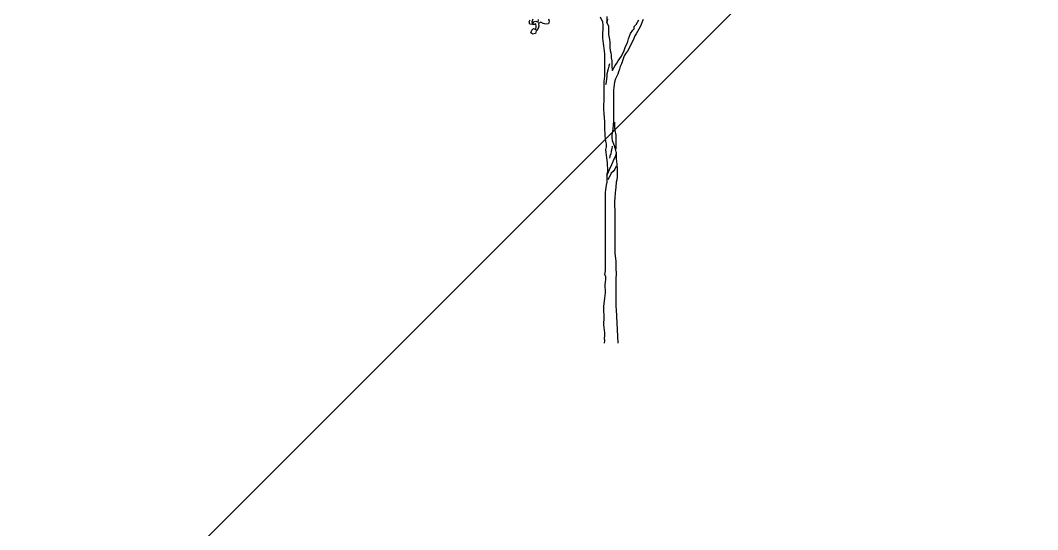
# Model space of a CAD drawing. Header units: inches. Extents: x 350994 to 353538, y 1581369 to 1583842.
# Drawn here: x 351468.66 to 351476.02, y 1583471.05 to 1583474.74 of the extents above; entities that cross this region are included whole.
import ezdxf

# ---------------------------------------------------------------- set-up
doc = ezdxf.new("R2010")
doc.units = ezdxf.units.IN
doc.header["$MEASUREMENT"] = 0
doc.linetypes.add('1', pattern=[0])
doc.layers.add('FOREST', color=96, linetype='Continuous')
doc.layers.add('TREE', color=81, linetype='1')

# ---------------------------------------------------------------- blocks, each defined once
blk = doc.blocks.new('TREE_4')
at = {"color": 94}
for points in [[(-3, -32), (0, 0), (-3, 32), (0, 64), (0, 101), (-3, 136), (-9, 168), (-11, 202), (-11, 237), (-8, 269), (-8, 338), (-11, 370), (-11, 442), (-8, 474), (3, 544), (6, 578), (9, 616), (9, 651), (6, 685), (6, 720), (9, 752), (15, 784), (15, 821), (1, 850), (9, 896), (10, 1901), (13, 1935), (25, 1999), (33, 2037), (33, 2143), (39, 2178), (39, 2216), (36, 2248), (34, 2282), (28, 2346), (25, 2381), (19, 2415), (13, 2453), (22, 2488), (22, 2528), (16, 2563), (11, 2595), (5, 2629), (5, 2667), (2, 2702), (2, 2823), (-1, 2855), (-6, 2924), (-12, 2959), (-12, 3034), (-9, 3075), (-9, 3329), (-3, 3364), (0, 3398), (3, 3436), (3, 3650), (0, 3682), (-3, 3716), (-9, 3751), (-11, 3786), (-17, 3818), (-20, 3849), (-26, 3884), (-26, 3956), (-20, 3988), (-20, 4058), (-26, 4092), (-54, 4156)], [(-724, 4134), (-715, 4102), (-722, 4069), (-757, 4066), (-790, 4073), (-819, 4088), (-849, 4073), (-846, 4038), (-855, 4007), (-882, 3977), (-889, 3944), (-922, 3935), (-947, 3955), (-938, 3986), (-914, 4007), (-883, 3998), (-882, 4033), (-886, 4067), (-920, 4056), (-915, 4095), (-883, 4104), (-854, 4089), (-851, 4126)], [(-923, 4129), (-936, 4094), (-926, 4062), (-961, 4063), (-972, 4093), (-957, 4122)], [(29, 4165), (29, 4084), (38, 4130), (29, 4084), (47, 4037), (47, 3962), (49, 3930), (61, 3867), (64, 3835), (67, 3800), (67, 3763), (70, 3728), (78, 3696), (81, 3664), (81, 3630), (90, 3592), (92, 3557), (92, 3520), (95, 3482), (98, 3471)], [(495, 4126), (483, 4095), (469, 4060), (454, 4031), (437, 3999), (402, 3942), (388, 3913), (376, 3881), (327, 3783), (292, 3719), (272, 3690), (252, 3658), (228, 3595), (214, 3557), (199, 3522), (191, 3488), (179, 3453), (168, 3421), (153, 3390), (139, 3361), (127, 3320), (121, 3288), (118, 3251), (115, 3216), (115, 2884), (112, 2852), (112, 2814), (109, 2782), (103, 2713), (92, 2644), (92, 2606), (94, 2571), (123, 2508), (129, 2476), (146, 2406), (149, 2372), (149, 2334), (152, 2302), (155, 2268), (161, 2204), (161, 2135), (158, 2103), (155, 2065), (149, 2034), (143, 1970), (140, 1932), (134, 1898), (129, 1828), (126, 1791), (126, 1718), (128, 1687), (128, 1188), (131, 1156), (131, 1119), (137, 1055), (143, 1020), (145, 986), (145, 911), (148, 879), (148, 844), (145, 809), (145, 434), (148, 402), (168, -31)], [(98, 3471), (118, 3505), (136, 3534), (156, 3563), (173, 3592), (194, 3624), (214, 3653), (229, 3684), (246, 3713), (269, 3777), (284, 3806), (298, 3840), (307, 3875), (318, 3910), (333, 3944), (362, 3988), (379, 4005), (379, 4034), (402, 4060), (423, 4089), (440, 4118)], [(61, 3554), (52, 3523), (46, 3491), (29, 3427), (26, 3393), (20, 3329), (14, 3297), (11, 3286)], [(127, 2806), (126, 2733), (129, 2701), (141, 2638), (141, 2499), (144, 2467), (144, 2461)], [(94, 2499), (91, 2464), (83, 2433), (77, 2401), (68, 2369), (60, 2343)], [(146, 2421), (143, 2386), (129, 2354), (112, 2323), (100, 2288), (88, 2256), (59, 2193), (45, 2164), (30, 2132), (25, 2123)], [(149, 2239), (129, 2204), (109, 2172), (85, 2149), (71, 2120), (54, 2091), (42, 2071)]]:
    blk.add_lwpolyline(points, dxfattribs=at)

msp = doc.modelspace()

# ---------------------------------------------------------------- hatches: boundary and pattern name
at = {"layer": 'FOREST', "lineweight": 5}
h = msp.add_hatch(dxfattribs=at)
h.set_pattern_fill('ANSI31', color=96, scale=50, style=0)
h.paths.add_polyline_path([(351604.9274, 1583347.98), (351663.0036, 1583522.9504), (351611.8779, 1583545.3594), (351490.2916, 1583598.0852), (351436.5696, 1583404.4646), (351529.745, 1583373.1705)])
h.paths.add_polyline_path([(351517.5086, 1583480.1397), (351575.3657, 1583480.1397), (351575.3657, 1583465.1397), (351517.5086, 1583465.1397)], flags=24)

# ---------------------------------------------------------------- block references
at = {"layer": 'TREE', "lineweight": 5, "xscale": 0.0005632341344607994, "yscale": 0.0005632341490127146, "zscale": 0.0005632341444477617}
msp.add_blockref('TREE_4', (351472.8911, 1583472.4213), dxfattribs=at)

doc.saveas('drawing.dxf')
